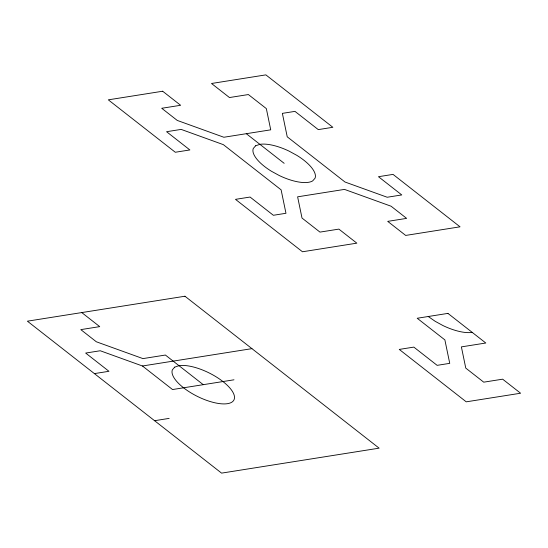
<?xml version="1.0" encoding="UTF-8"?>
<svg xmlns="http://www.w3.org/2000/svg" width="548" height="548" viewBox="0 0 548 548"><rect width="100%" height="100%" fill="white"/><g stroke="black" fill="none" stroke-linecap="round" stroke-linejoin="round"><path stroke-width="0.82" d="M94.386 373.606L108.963 371.297L85.659 353.063L100.236 350.754L142.439 365.989L172.538 389.539L233.982 379.805M142.439 365.989L251.936 348.644M154.584 420.706L169.154 418.391M428.241 316.511L435.194 321.32L443.017 325.587A34.284 13.118 26.4 0 0 472.205 332.383M246.305 133.698L284.172 163.325M203.26 384.675L165.393 355.042L142.946 358.604L96.345 341.781L80.809 329.622L99.715 326.629L81.755 312.572M255.628 145.789L253.306 148.44A34.284 13.118 26.4 0 0 271.431 171.257L279.254 175.524A34.284 13.118 26.4 0 0 312.709 180.867L315.038 178.216A34.284 13.118 26.4 0 0 296.913 155.399L289.091 151.132A34.284 13.118 26.4 0 0 259.903 144.336L255.628 145.789M174.716 367.133L172.394 369.784A34.284 13.118 26.4 0 0 209.192 401.225A34.284 13.118 26.4 0 0 230.064 388.237A34.284 13.118 26.4 0 0 178.991 365.68L174.716 367.133M162.667 91.228L108.312 99.839L175.298 152.255L189.875 149.947L166.571 131.712L181.148 129.403L223.351 144.645L281.117 189.848L285.967 213.282L273.363 215.282L250.066 197.047L235.489 199.356L302.482 251.772L356.837 243.161L338.876 229.112L319.97 232.105L302.01 218.049L297.612 196.821L344.487 189.396L391.087 206.219L406.623 218.378L387.717 221.371L405.678 235.428L460.032 226.817L393.039 174.394L378.469 176.703L401.766 194.937L387.196 197.246L344.987 182.011L287.227 136.808L282.371 113.368L294.975 111.374L318.278 129.609L332.848 127.294L265.862 74.877L211.507 83.488L229.468 97.544L248.374 94.551L266.335 108.6L270.726 129.828L223.858 137.253L177.257 120.43L161.722 108.278L180.628 105.284L162.667 91.228M184.95 296.228L27.4 321.183L221.57 473.123L379.12 448.161L184.95 296.228M447.935 313.388L417.213 318.258L444.88 339.904L449.737 363.345L437.133 365.345L413.829 347.11L399.259 349.419L466.245 401.835L520.6 393.224L502.639 379.175L483.733 382.168L465.773 368.112L461.382 346.884L485.802 343.014L447.935 313.388"/></g></svg>
